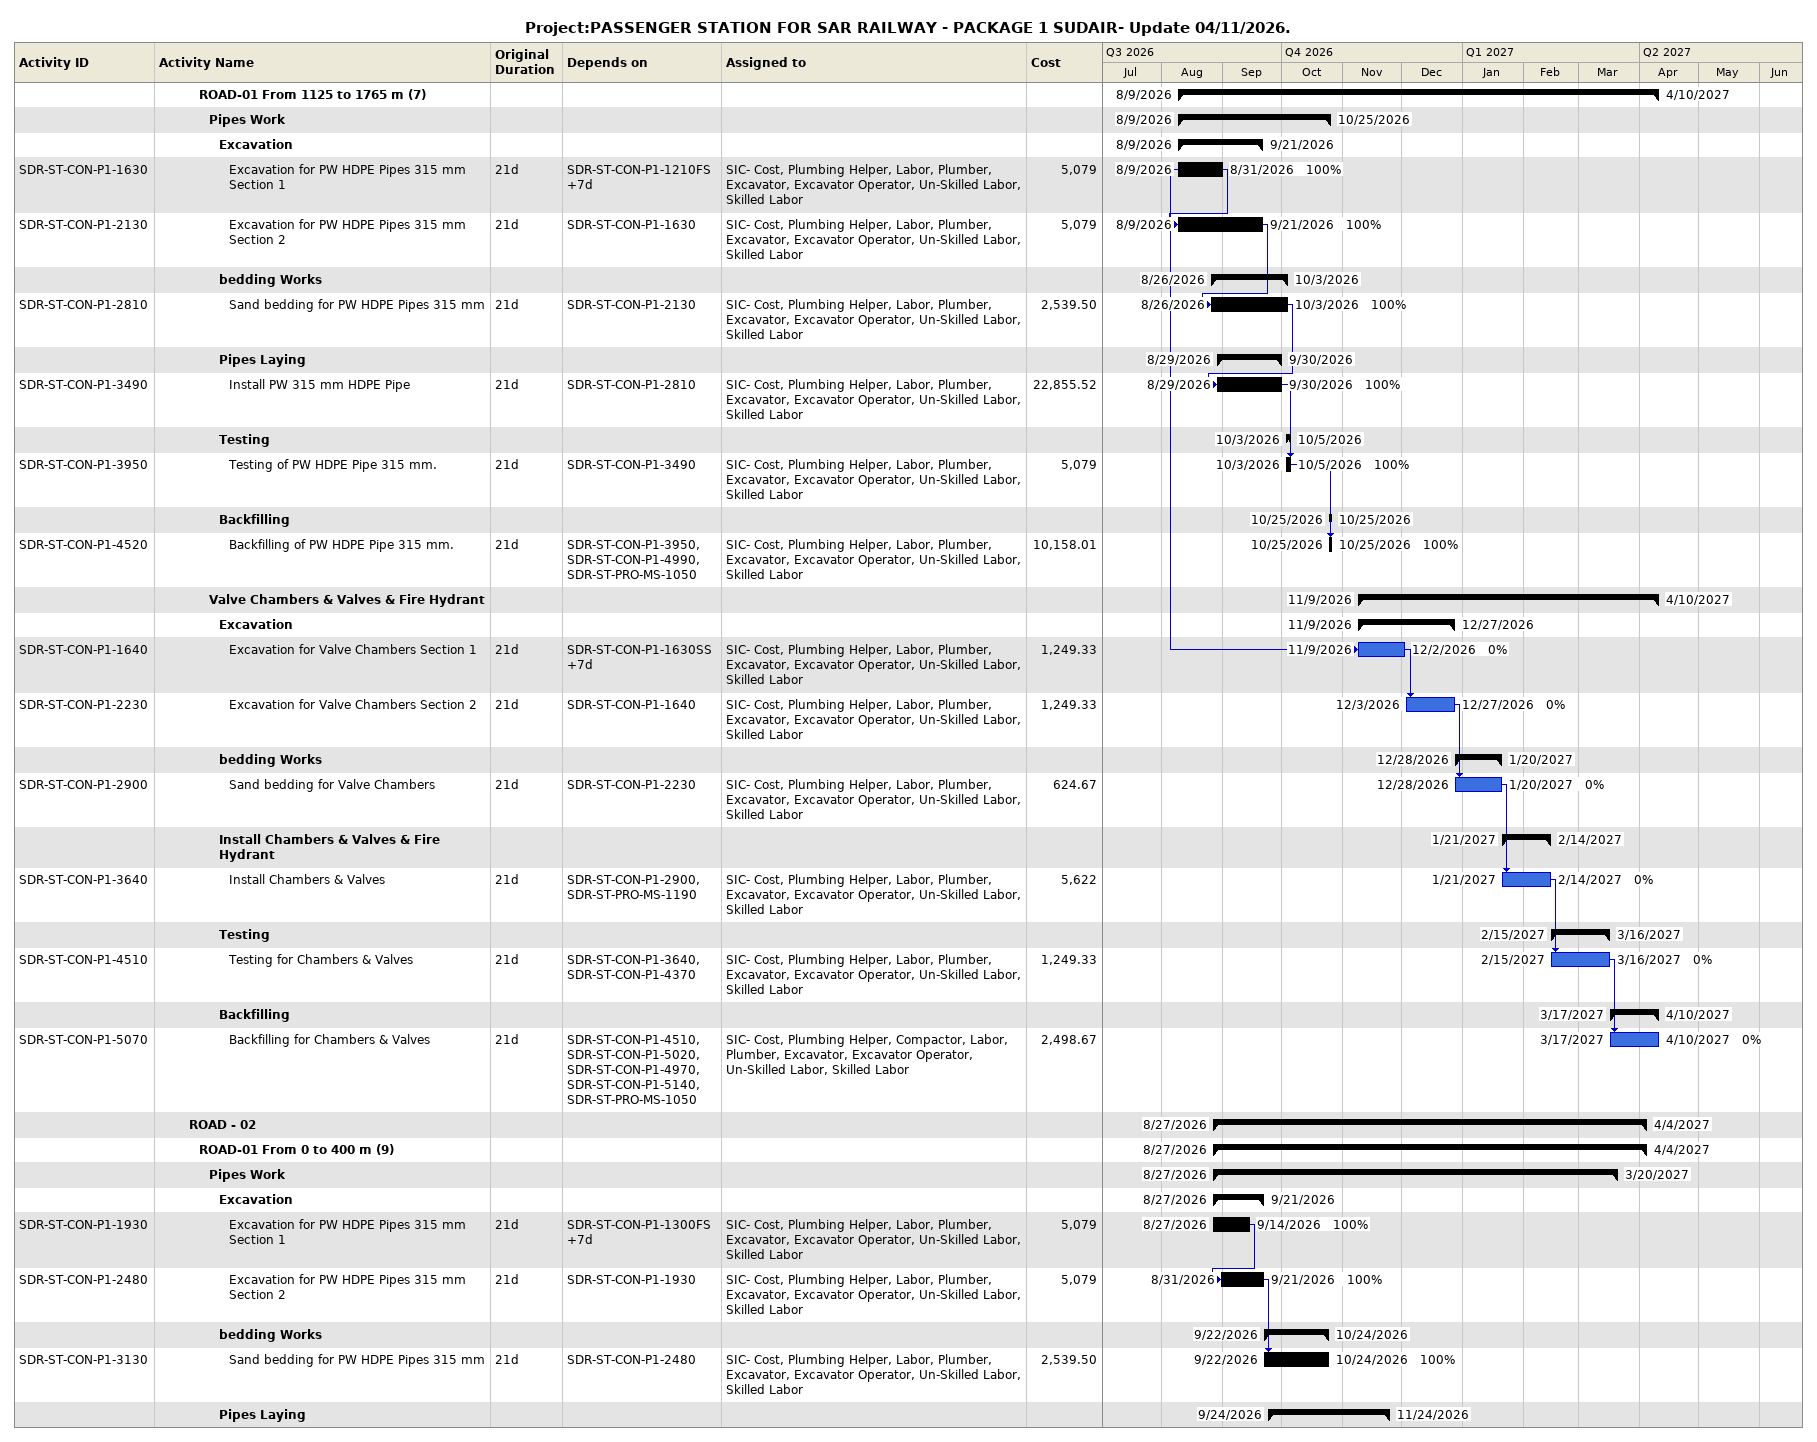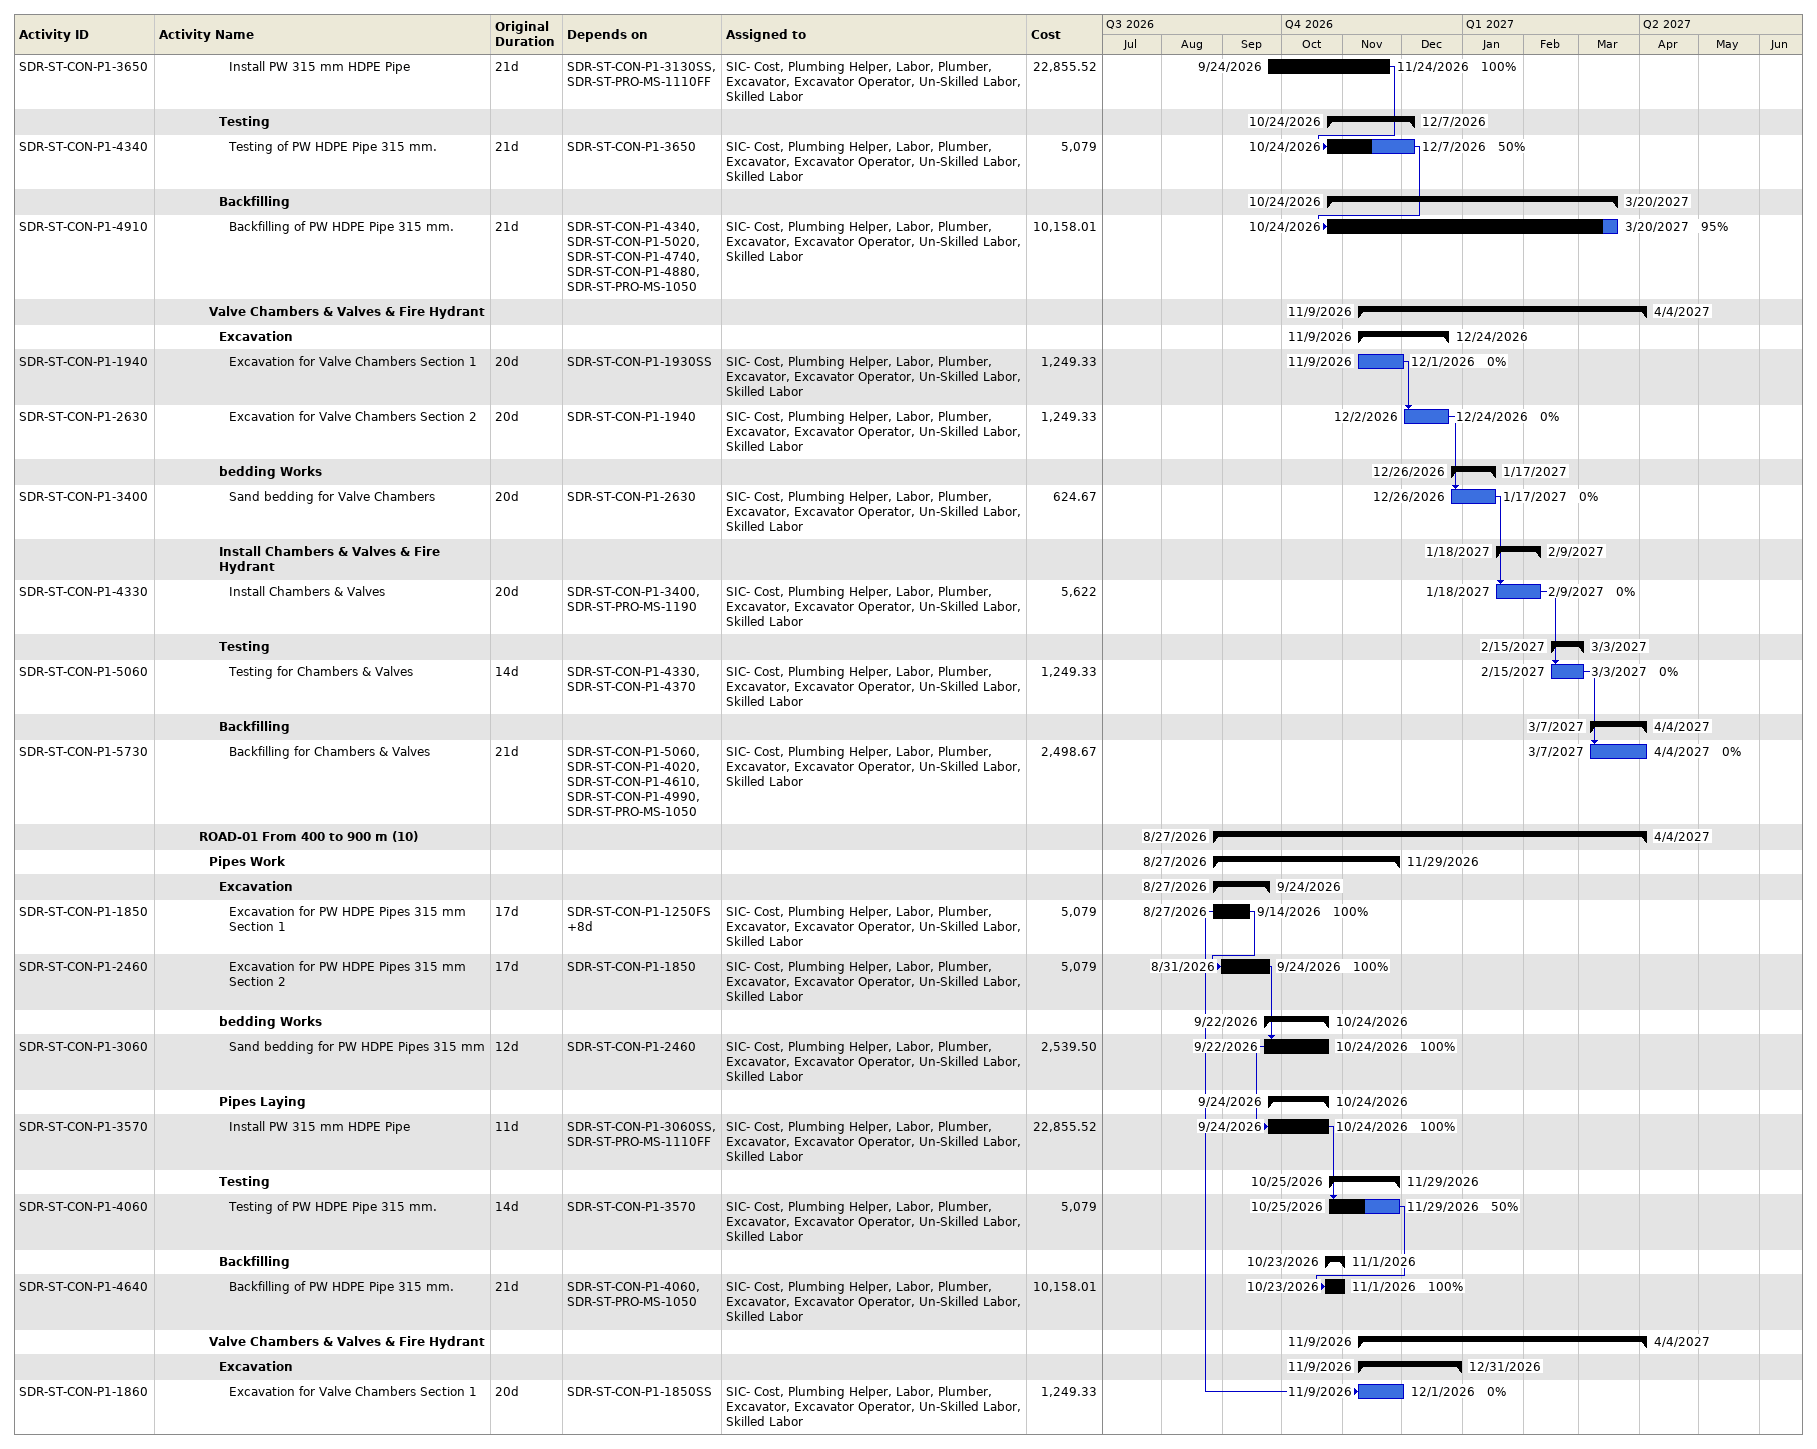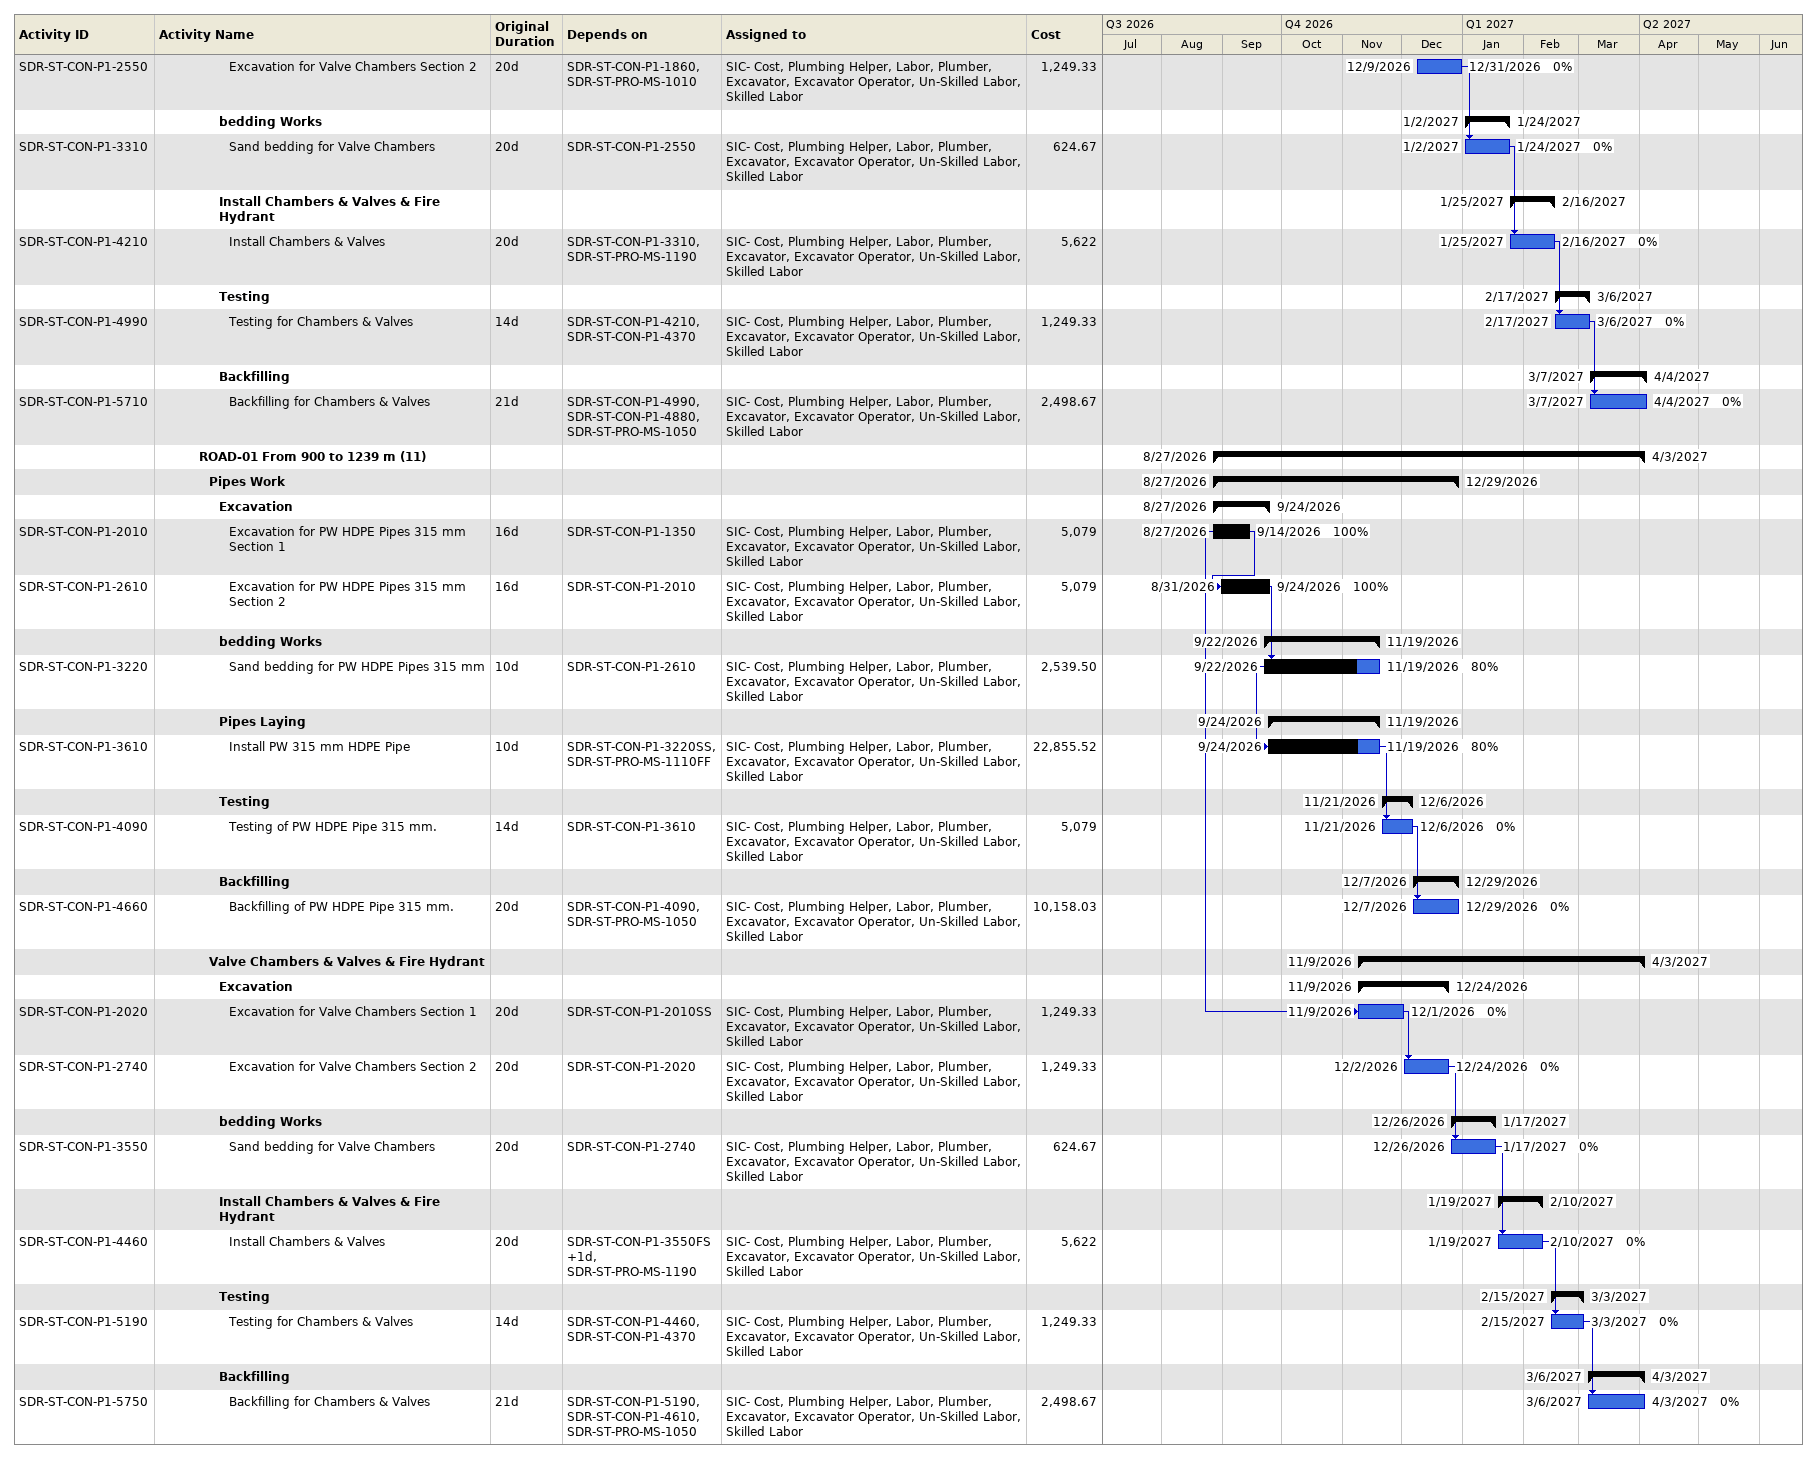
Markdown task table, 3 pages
Project:PASSENGER STATION FOR SAR RAILWAY - PACKAGE 1 SUDAIR- Update 04/11/2026.

| ID | Level | Task | Original duration | Start | Finish | Predecessors | Resources | % complete | Cost |
|---|---|---|---|---|---|---|---|---|---|
|  | 5 | **ROAD-01 From 1125 to 1765 m (7)** |  | 2026-08-09 | 2027-04-10 |  |  |  |  |
|  | 6 | **Pipes Work** |  | 2026-08-09 | 2026-10-25 |  |  |  |  |
|  | 7 | **Excavation** |  | 2026-08-09 | 2026-09-21 |  |  |  |  |
| SDR-ST-CON-P1-1630 | 8 | Excavation for PW HDPE Pipes 315 mm Section 1 | 21d | 2026-08-09 | 2026-08-31 | SDR-ST-CON-P1-1210FS+7d | SIC- Cost, Plumbing Helper, Labor, Plumber, Excavator, Excavator Operator, Un-Skilled Labor, Skilled Labor | 100 | 5079 |
| SDR-ST-CON-P1-2130 | 8 | Excavation for PW HDPE Pipes 315 mm Section 2 | 21d | 2026-08-09 | 2026-09-21 | SDR-ST-CON-P1-1630 | SIC- Cost, Plumbing Helper, Labor, Plumber, Excavator, Excavator Operator, Un-Skilled Labor, Skilled Labor | 100 | 5079 |
|  | 7 | **bedding Works** |  | 2026-08-26 | 2026-10-03 |  |  |  |  |
| SDR-ST-CON-P1-2810 | 8 | Sand bedding for PW HDPE Pipes 315 mm | 21d | 2026-08-26 | 2026-10-03 | SDR-ST-CON-P1-2130 | SIC- Cost, Plumbing Helper, Labor, Plumber, Excavator, Excavator Operator, Un-Skilled Labor, Skilled Labor | 100 | 2539.50 |
|  | 7 | **Pipes Laying** |  | 2026-08-29 | 2026-09-30 |  |  |  |  |
| SDR-ST-CON-P1-3490 | 8 | Install PW 315 mm HDPE Pipe | 21d | 2026-08-29 | 2026-09-30 | SDR-ST-CON-P1-2810 | SIC- Cost, Plumbing Helper, Labor, Plumber, Excavator, Excavator Operator, Un-Skilled Labor, Skilled Labor | 100 | 22855.52 |
|  | 7 | **Testing** |  | 2026-10-03 | 2026-10-05 |  |  |  |  |
| SDR-ST-CON-P1-3950 | 8 | Testing of PW HDPE Pipe 315 mm. | 21d | 2026-10-03 | 2026-10-05 | SDR-ST-CON-P1-3490 | SIC- Cost, Plumbing Helper, Labor, Plumber, Excavator, Excavator Operator, Un-Skilled Labor, Skilled Labor | 100 | 5079 |
|  | 7 | **Backfilling** |  | 2026-10-25 | 2026-10-25 |  |  |  |  |
| SDR-ST-CON-P1-4520 | 8 | Backfilling of PW HDPE Pipe 315 mm. | 21d | 2026-10-25 | 2026-10-25 | SDR-ST-CON-P1-3950, SDR-ST-CON-P1-4990, SDR-ST-PRO-MS-1050 | SIC- Cost, Plumbing Helper, Labor, Plumber, Excavator, Excavator Operator, Un-Skilled Labor, Skilled Labor | 100 | 10158.01 |
|  | 6 | **Valve Chambers & Valves & Fire Hydrant** |  | 2026-11-09 | 2027-04-10 |  |  |  |  |
|  | 7 | **Excavation** |  | 2026-11-09 | 2026-12-27 |  |  |  |  |
| SDR-ST-CON-P1-1640 | 8 | Excavation for Valve Chambers Section 1 | 21d | 2026-11-09 | 2026-12-02 | SDR-ST-CON-P1-1630SS+7d | SIC- Cost, Plumbing Helper, Labor, Plumber, Excavator, Excavator Operator, Un-Skilled Labor, Skilled Labor | 0 | 1249.33 |
| SDR-ST-CON-P1-2230 | 8 | Excavation for Valve Chambers Section 2 | 21d | 2026-12-03 | 2026-12-27 | SDR-ST-CON-P1-1640 | SIC- Cost, Plumbing Helper, Labor, Plumber, Excavator, Excavator Operator, Un-Skilled Labor, Skilled Labor | 0 | 1249.33 |
|  | 7 | **bedding Works** |  | 2026-12-28 | 2027-01-20 |  |  |  |  |
| SDR-ST-CON-P1-2900 | 8 | Sand bedding for Valve Chambers | 21d | 2026-12-28 | 2027-01-20 | SDR-ST-CON-P1-2230 | SIC- Cost, Plumbing Helper, Labor, Plumber, Excavator, Excavator Operator, Un-Skilled Labor, Skilled Labor | 0 | 624.67 |
|  | 7 | **Install Chambers & Valves & Fire Hydrant** |  | 2027-01-21 | 2027-02-14 |  |  |  |  |
| SDR-ST-CON-P1-3640 | 8 | Install Chambers & Valves | 21d | 2027-01-21 | 2027-02-14 | SDR-ST-CON-P1-2900, SDR-ST-PRO-MS-1190 | SIC- Cost, Plumbing Helper, Labor, Plumber, Excavator, Excavator Operator, Un-Skilled Labor, Skilled Labor | 0 | 5622 |
|  | 7 | **Testing** |  | 2027-02-15 | 2027-03-16 |  |  |  |  |
| SDR-ST-CON-P1-4510 | 8 | Testing for Chambers & Valves | 21d | 2027-02-15 | 2027-03-16 | SDR-ST-CON-P1-3640, SDR-ST-CON-P1-4370 | SIC- Cost, Plumbing Helper, Labor, Plumber, Excavator, Excavator Operator, Un-Skilled Labor, Skilled Labor | 0 | 1249.33 |
|  | 7 | **Backfilling** |  | 2027-03-17 | 2027-04-10 |  |  |  |  |
| SDR-ST-CON-P1-5070 | 8 | Backfilling for Chambers & Valves | 21d | 2027-03-17 | 2027-04-10 | SDR-ST-CON-P1-4510, SDR-ST-CON-P1-5020, SDR-ST-CON-P1-4970, SDR-ST-CON-P1-5140, SDR-ST-PRO-MS-1050 | SIC- Cost, Plumbing Helper, Compactor, Labor, Plumber, Excavator, Excavator Operator, Un-Skilled Labor, Skilled Labor | 0 | 2498.67 |
|  | 4 | **ROAD - 02** |  | 2026-08-27 | 2027-04-04 |  |  |  |  |
|  | 5 | **ROAD-01 From 0 to 400 m (9)** |  | 2026-08-27 | 2027-04-04 |  |  |  |  |
|  | 6 | **Pipes Work** |  | 2026-08-27 | 2027-03-20 |  |  |  |  |
|  | 7 | **Excavation** |  | 2026-08-27 | 2026-09-21 |  |  |  |  |
| SDR-ST-CON-P1-1930 | 8 | Excavation for PW HDPE Pipes 315 mm Section 1 | 21d | 2026-08-27 | 2026-09-14 | SDR-ST-CON-P1-1300FS+7d | SIC- Cost, Plumbing Helper, Labor, Plumber, Excavator, Excavator Operator, Un-Skilled Labor, Skilled Labor | 100 | 5079 |
| SDR-ST-CON-P1-2480 | 8 | Excavation for PW HDPE Pipes 315 mm Section 2 | 21d | 2026-08-31 | 2026-09-21 | SDR-ST-CON-P1-1930 | SIC- Cost, Plumbing Helper, Labor, Plumber, Excavator, Excavator Operator, Un-Skilled Labor, Skilled Labor | 100 | 5079 |
|  | 7 | **bedding Works** |  | 2026-09-22 | 2026-10-24 |  |  |  |  |
| SDR-ST-CON-P1-3130 | 8 | Sand bedding for PW HDPE Pipes 315 mm | 21d | 2026-09-22 | 2026-10-24 | SDR-ST-CON-P1-2480 | SIC- Cost, Plumbing Helper, Labor, Plumber, Excavator, Excavator Operator, Un-Skilled Labor, Skilled Labor | 100 | 2539.50 |
|  | 7 | **Pipes Laying** |  | 2026-09-24 | 2026-11-24 |  |  |  |  |
| SDR-ST-CON-P1-3650 | 8 | Install PW 315 mm HDPE Pipe | 21d | 2026-09-24 | 2026-11-24 | SDR-ST-CON-P1-3130SS, SDR-ST-PRO-MS-1110FF | SIC- Cost, Plumbing Helper, Labor, Plumber, Excavator, Excavator Operator, Un-Skilled Labor, Skilled Labor | 100 | 22855.52 |
|  | 7 | **Testing** |  | 2026-10-24 | 2026-12-07 |  |  |  |  |
| SDR-ST-CON-P1-4340 | 8 | Testing of PW HDPE Pipe 315 mm. | 21d | 2026-10-24 | 2026-12-07 | SDR-ST-CON-P1-3650 | SIC- Cost, Plumbing Helper, Labor, Plumber, Excavator, Excavator Operator, Un-Skilled Labor, Skilled Labor | 50 | 5079 |
|  | 7 | **Backfilling** |  | 2026-10-24 | 2027-03-20 |  |  |  |  |
| SDR-ST-CON-P1-4910 | 8 | Backfilling of PW HDPE Pipe 315 mm. | 21d | 2026-10-24 | 2027-03-20 | SDR-ST-CON-P1-4340, SDR-ST-CON-P1-5020, SDR-ST-CON-P1-4740, SDR-ST-CON-P1-4880, SDR-ST-PRO-MS-1050 | SIC- Cost, Plumbing Helper, Labor, Plumber, Excavator, Excavator Operator, Un-Skilled Labor, Skilled Labor | 95 | 10158.01 |
|  | 6 | **Valve Chambers & Valves & Fire Hydrant** |  | 2026-11-09 | 2027-04-04 |  |  |  |  |
|  | 7 | **Excavation** |  | 2026-11-09 | 2026-12-24 |  |  |  |  |
| SDR-ST-CON-P1-1940 | 8 | Excavation for Valve Chambers Section 1 | 20d | 2026-11-09 | 2026-12-01 | SDR-ST-CON-P1-1930SS | SIC- Cost, Plumbing Helper, Labor, Plumber, Excavator, Excavator Operator, Un-Skilled Labor, Skilled Labor | 0 | 1249.33 |
| SDR-ST-CON-P1-2630 | 8 | Excavation for Valve Chambers Section 2 | 20d | 2026-12-02 | 2026-12-24 | SDR-ST-CON-P1-1940 | SIC- Cost, Plumbing Helper, Labor, Plumber, Excavator, Excavator Operator, Un-Skilled Labor, Skilled Labor | 0 | 1249.33 |
|  | 7 | **bedding Works** |  | 2026-12-26 | 2027-01-17 |  |  |  |  |
| SDR-ST-CON-P1-3400 | 8 | Sand bedding for Valve Chambers | 20d | 2026-12-26 | 2027-01-17 | SDR-ST-CON-P1-2630 | SIC- Cost, Plumbing Helper, Labor, Plumber, Excavator, Excavator Operator, Un-Skilled Labor, Skilled Labor | 0 | 624.67 |
|  | 7 | **Install Chambers & Valves & Fire Hydrant** |  | 2027-01-18 | 2027-02-09 |  |  |  |  |
| SDR-ST-CON-P1-4330 | 8 | Install Chambers & Valves | 20d | 2027-01-18 | 2027-02-09 | SDR-ST-CON-P1-3400, SDR-ST-PRO-MS-1190 | SIC- Cost, Plumbing Helper, Labor, Plumber, Excavator, Excavator Operator, Un-Skilled Labor, Skilled Labor | 0 | 5622 |
|  | 7 | **Testing** |  | 2027-02-15 | 2027-03-03 |  |  |  |  |
| SDR-ST-CON-P1-5060 | 8 | Testing for Chambers & Valves | 14d | 2027-02-15 | 2027-03-03 | SDR-ST-CON-P1-4330, SDR-ST-CON-P1-4370 | SIC- Cost, Plumbing Helper, Labor, Plumber, Excavator, Excavator Operator, Un-Skilled Labor, Skilled Labor | 0 | 1249.33 |
|  | 7 | **Backfilling** |  | 2027-03-07 | 2027-04-04 |  |  |  |  |
| SDR-ST-CON-P1-5730 | 8 | Backfilling for Chambers & Valves | 21d | 2027-03-07 | 2027-04-04 | SDR-ST-CON-P1-5060, SDR-ST-CON-P1-4020, SDR-ST-CON-P1-4610, SDR-ST-CON-P1-4990, SDR-ST-PRO-MS-1050 | SIC- Cost, Plumbing Helper, Labor, Plumber, Excavator, Excavator Operator, Un-Skilled Labor, Skilled Labor | 0 | 2498.67 |
|  | 5 | **ROAD-01 From 400 to 900 m (10)** |  | 2026-08-27 | 2027-04-04 |  |  |  |  |
|  | 6 | **Pipes Work** |  | 2026-08-27 | 2026-11-29 |  |  |  |  |
|  | 7 | **Excavation** |  | 2026-08-27 | 2026-09-24 |  |  |  |  |
| SDR-ST-CON-P1-1850 | 8 | Excavation for PW HDPE Pipes 315 mm Section 1 | 17d | 2026-08-27 | 2026-09-14 | SDR-ST-CON-P1-1250FS+8d | SIC- Cost, Plumbing Helper, Labor, Plumber, Excavator, Excavator Operator, Un-Skilled Labor, Skilled Labor | 100 | 5079 |
| SDR-ST-CON-P1-2460 | 8 | Excavation for PW HDPE Pipes 315 mm Section 2 | 17d | 2026-08-31 | 2026-09-24 | SDR-ST-CON-P1-1850 | SIC- Cost, Plumbing Helper, Labor, Plumber, Excavator, Excavator Operator, Un-Skilled Labor, Skilled Labor | 100 | 5079 |
|  | 7 | **bedding Works** |  | 2026-09-22 | 2026-10-24 |  |  |  |  |
| SDR-ST-CON-P1-3060 | 8 | Sand bedding for PW HDPE Pipes 315 mm | 12d | 2026-09-22 | 2026-10-24 | SDR-ST-CON-P1-2460 | SIC- Cost, Plumbing Helper, Labor, Plumber, Excavator, Excavator Operator, Un-Skilled Labor, Skilled Labor | 100 | 2539.50 |
|  | 7 | **Pipes Laying** |  | 2026-09-24 | 2026-10-24 |  |  |  |  |
| SDR-ST-CON-P1-3570 | 8 | Install PW 315 mm HDPE Pipe | 11d | 2026-09-24 | 2026-10-24 | SDR-ST-CON-P1-3060SS, SDR-ST-PRO-MS-1110FF | SIC- Cost, Plumbing Helper, Labor, Plumber, Excavator, Excavator Operator, Un-Skilled Labor, Skilled Labor | 100 | 22855.52 |
|  | 7 | **Testing** |  | 2026-10-25 | 2026-11-29 |  |  |  |  |
| SDR-ST-CON-P1-4060 | 8 | Testing of PW HDPE Pipe 315 mm. | 14d | 2026-10-25 | 2026-11-29 | SDR-ST-CON-P1-3570 | SIC- Cost, Plumbing Helper, Labor, Plumber, Excavator, Excavator Operator, Un-Skilled Labor, Skilled Labor | 50 | 5079 |
|  | 7 | **Backfilling** |  | 2026-10-23 | 2026-11-01 |  |  |  |  |
| SDR-ST-CON-P1-4640 | 8 | Backfilling of PW HDPE Pipe 315 mm. | 21d | 2026-10-23 | 2026-11-01 | SDR-ST-CON-P1-4060, SDR-ST-PRO-MS-1050 | SIC- Cost, Plumbing Helper, Labor, Plumber, Excavator, Excavator Operator, Un-Skilled Labor, Skilled Labor | 100 | 10158.01 |
|  | 6 | **Valve Chambers & Valves & Fire Hydrant** |  | 2026-11-09 | 2027-04-04 |  |  |  |  |
|  | 7 | **Excavation** |  | 2026-11-09 | 2026-12-31 |  |  |  |  |
| SDR-ST-CON-P1-1860 | 8 | Excavation for Valve Chambers Section 1 | 20d | 2026-11-09 | 2026-12-01 | SDR-ST-CON-P1-1850SS | SIC- Cost, Plumbing Helper, Labor, Plumber, Excavator, Excavator Operator, Un-Skilled Labor, Skilled Labor | 0 | 1249.33 |
| SDR-ST-CON-P1-2550 | 8 | Excavation for Valve Chambers Section 2 | 20d | 2026-12-09 | 2026-12-31 | SDR-ST-CON-P1-1860, SDR-ST-PRO-MS-1010 | SIC- Cost, Plumbing Helper, Labor, Plumber, Excavator, Excavator Operator, Un-Skilled Labor, Skilled Labor | 0 | 1249.33 |
|  | 7 | **bedding Works** |  | 2027-01-02 | 2027-01-24 |  |  |  |  |
| SDR-ST-CON-P1-3310 | 8 | Sand bedding for Valve Chambers | 20d | 2027-01-02 | 2027-01-24 | SDR-ST-CON-P1-2550 | SIC- Cost, Plumbing Helper, Labor, Plumber, Excavator, Excavator Operator, Un-Skilled Labor, Skilled Labor | 0 | 624.67 |
|  | 7 | **Install Chambers & Valves & Fire Hydrant** |  | 2027-01-25 | 2027-02-16 |  |  |  |  |
| SDR-ST-CON-P1-4210 | 8 | Install Chambers & Valves | 20d | 2027-01-25 | 2027-02-16 | SDR-ST-CON-P1-3310, SDR-ST-PRO-MS-1190 | SIC- Cost, Plumbing Helper, Labor, Plumber, Excavator, Excavator Operator, Un-Skilled Labor, Skilled Labor | 0 | 5622 |
|  | 7 | **Testing** |  | 2027-02-17 | 2027-03-06 |  |  |  |  |
| SDR-ST-CON-P1-4990 | 8 | Testing for Chambers & Valves | 14d | 2027-02-17 | 2027-03-06 | SDR-ST-CON-P1-4210, SDR-ST-CON-P1-4370 | SIC- Cost, Plumbing Helper, Labor, Plumber, Excavator, Excavator Operator, Un-Skilled Labor, Skilled Labor | 0 | 1249.33 |
|  | 7 | **Backfilling** |  | 2027-03-07 | 2027-04-04 |  |  |  |  |
| SDR-ST-CON-P1-5710 | 8 | Backfilling for Chambers & Valves | 21d | 2027-03-07 | 2027-04-04 | SDR-ST-CON-P1-4990, SDR-ST-CON-P1-4880, SDR-ST-PRO-MS-1050 | SIC- Cost, Plumbing Helper, Labor, Plumber, Excavator, Excavator Operator, Un-Skilled Labor, Skilled Labor | 0 | 2498.67 |
|  | 5 | **ROAD-01 From 900 to 1239 m (11)** |  | 2026-08-27 | 2027-04-03 |  |  |  |  |
|  | 6 | **Pipes Work** |  | 2026-08-27 | 2026-12-29 |  |  |  |  |
|  | 7 | **Excavation** |  | 2026-08-27 | 2026-09-24 |  |  |  |  |
| SDR-ST-CON-P1-2010 | 8 | Excavation for PW HDPE Pipes 315 mm Section 1 | 16d | 2026-08-27 | 2026-09-14 | SDR-ST-CON-P1-1350 | SIC- Cost, Plumbing Helper, Labor, Plumber, Excavator, Excavator Operator, Un-Skilled Labor, Skilled Labor | 100 | 5079 |
| SDR-ST-CON-P1-2610 | 8 | Excavation for PW HDPE Pipes 315 mm Section 2 | 16d | 2026-08-31 | 2026-09-24 | SDR-ST-CON-P1-2010 | SIC- Cost, Plumbing Helper, Labor, Plumber, Excavator, Excavator Operator, Un-Skilled Labor, Skilled Labor | 100 | 5079 |
|  | 7 | **bedding Works** |  | 2026-09-22 | 2026-11-19 |  |  |  |  |
| SDR-ST-CON-P1-3220 | 8 | Sand bedding for PW HDPE Pipes 315 mm | 10d | 2026-09-22 | 2026-11-19 | SDR-ST-CON-P1-2610 | SIC- Cost, Plumbing Helper, Labor, Plumber, Excavator, Excavator Operator, Un-Skilled Labor, Skilled Labor | 80 | 2539.50 |
|  | 7 | **Pipes Laying** |  | 2026-09-24 | 2026-11-19 |  |  |  |  |
| SDR-ST-CON-P1-3610 | 8 | Install PW 315 mm HDPE Pipe | 10d | 2026-09-24 | 2026-11-19 | SDR-ST-CON-P1-3220SS, SDR-ST-PRO-MS-1110FF | SIC- Cost, Plumbing Helper, Labor, Plumber, Excavator, Excavator Operator, Un-Skilled Labor, Skilled Labor | 80 | 22855.52 |
|  | 7 | **Testing** |  | 2026-11-21 | 2026-12-06 |  |  |  |  |
| SDR-ST-CON-P1-4090 | 8 | Testing of PW HDPE Pipe 315 mm. | 14d | 2026-11-21 | 2026-12-06 | SDR-ST-CON-P1-3610 | SIC- Cost, Plumbing Helper, Labor, Plumber, Excavator, Excavator Operator, Un-Skilled Labor, Skilled Labor | 0 | 5079 |
|  | 7 | **Backfilling** |  | 2026-12-07 | 2026-12-29 |  |  |  |  |
| SDR-ST-CON-P1-4660 | 8 | Backfilling of PW HDPE Pipe 315 mm. | 20d | 2026-12-07 | 2026-12-29 | SDR-ST-CON-P1-4090, SDR-ST-PRO-MS-1050 | SIC- Cost, Plumbing Helper, Labor, Plumber, Excavator, Excavator Operator, Un-Skilled Labor, Skilled Labor | 0 | 10158.03 |
|  | 6 | **Valve Chambers & Valves & Fire Hydrant** |  | 2026-11-09 | 2027-04-03 |  |  |  |  |
|  | 7 | **Excavation** |  | 2026-11-09 | 2026-12-24 |  |  |  |  |
| SDR-ST-CON-P1-2020 | 8 | Excavation for Valve Chambers Section 1 | 20d | 2026-11-09 | 2026-12-01 | SDR-ST-CON-P1-2010SS | SIC- Cost, Plumbing Helper, Labor, Plumber, Excavator, Excavator Operator, Un-Skilled Labor, Skilled Labor | 0 | 1249.33 |
| SDR-ST-CON-P1-2740 | 8 | Excavation for Valve Chambers Section 2 | 20d | 2026-12-02 | 2026-12-24 | SDR-ST-CON-P1-2020 | SIC- Cost, Plumbing Helper, Labor, Plumber, Excavator, Excavator Operator, Un-Skilled Labor, Skilled Labor | 0 | 1249.33 |
|  | 7 | **bedding Works** |  | 2026-12-26 | 2027-01-17 |  |  |  |  |
| SDR-ST-CON-P1-3550 | 8 | Sand bedding for Valve Chambers | 20d | 2026-12-26 | 2027-01-17 | SDR-ST-CON-P1-2740 | SIC- Cost, Plumbing Helper, Labor, Plumber, Excavator, Excavator Operator, Un-Skilled Labor, Skilled Labor | 0 | 624.67 |
|  | 7 | **Install Chambers & Valves & Fire Hydrant** |  | 2027-01-19 | 2027-02-10 |  |  |  |  |
| SDR-ST-CON-P1-4460 | 8 | Install Chambers & Valves | 20d | 2027-01-19 | 2027-02-10 | SDR-ST-CON-P1-3550FS+1d, SDR-ST-PRO-MS-1190 | SIC- Cost, Plumbing Helper, Labor, Plumber, Excavator, Excavator Operator, Un-Skilled Labor, Skilled Labor | 0 | 5622 |
|  | 7 | **Testing** |  | 2027-02-15 | 2027-03-03 |  |  |  |  |
| SDR-ST-CON-P1-5190 | 8 | Testing for Chambers & Valves | 14d | 2027-02-15 | 2027-03-03 | SDR-ST-CON-P1-4460, SDR-ST-CON-P1-4370 | SIC- Cost, Plumbing Helper, Labor, Plumber, Excavator, Excavator Operator, Un-Skilled Labor, Skilled Labor | 0 | 1249.33 |
|  | 7 | **Backfilling** |  | 2027-03-06 | 2027-04-03 |  |  |  |  |
| SDR-ST-CON-P1-5750 | 8 | Backfilling for Chambers & Valves | 21d | 2027-03-06 | 2027-04-03 | SDR-ST-CON-P1-5190, SDR-ST-CON-P1-4610, SDR-ST-PRO-MS-1050 | SIC- Cost, Plumbing Helper, Labor, Plumber, Excavator, Excavator Operator, Un-Skilled Labor, Skilled Labor | 0 | 2498.67 |
